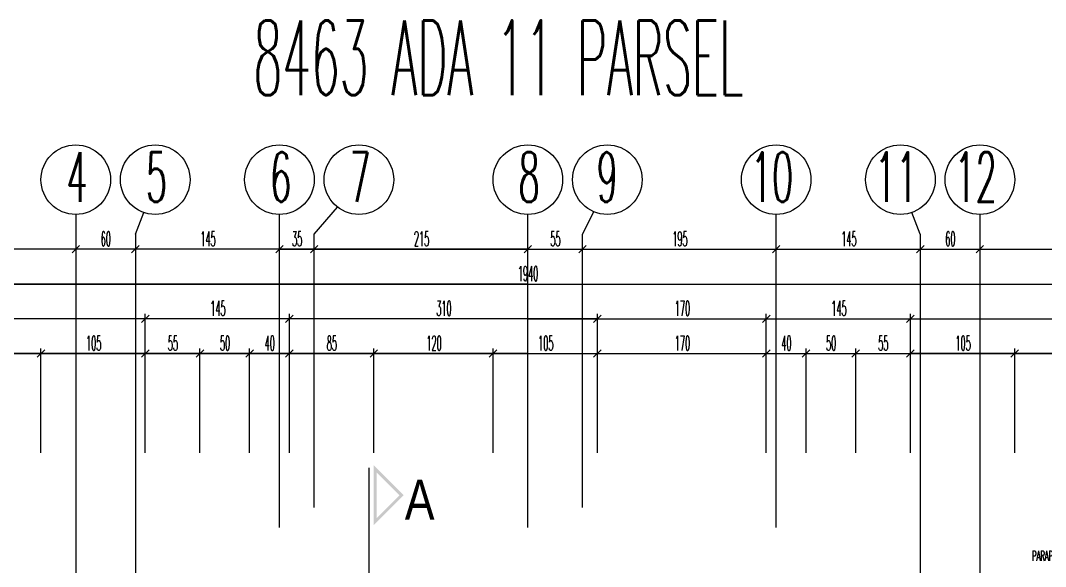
# Model space of a CAD drawing. Extents: x 78 to 306, y -397 to 18.
# Drawn here: x 275.7 to 275.9063, y -396.4224 to -396.3125 of the extents above; entities that cross this region are included whole.
import ezdxf

# ---------------------------------------------------------------- set-up
doc = ezdxf.new("R2010")
doc.units = 0
doc.header["$LTSCALE"] = 0.5
doc.header["$MEASUREMENT"] = 0
doc.linetypes.add('DASHDOT2', pattern=[0.5, 0.25, -0.125, 0, -0.125])
doc.linetypes.add('DASHED', pattern=[0.75, 0.5, -0.25])
doc.layers.get('0').update_dxf_attribs({"linetype": 'CONTINUOUS'})
for name, color, linetype in [('AKS', 5, 'DASHDOT2'), ('KAPI', 1, 'CONTINUOUS'), ('KOLON', 4, 'CONTINUOUS'), ('OLCU', 31, 'CONTINUOUS'), ('TEFRIS', 11, 'CONTINUOUS')]:
    doc.layers.add(name, color=color, linetype=linetype)
doc.styles.add('ICMEKAN', font='romans.shx', dxfattribs={"width": 0.55, "height": 0.2})
doc.styles.add('MİMARİ YAZI', font='arial.ttf')
doc.styles.add('OLCU', font='romans.shx', dxfattribs={"width": 0.6, "height": 0.125})
doc.styles.add('OLCUIC', font='ROMANS.SHX', dxfattribs={"width": 0.4, "height": 0.15})

msp = doc.modelspace()

# ---------------------------------------------------------------- hatches: boundary and pattern name
at = {"layer": 'KAPI'}
h = msp.add_hatch(color=256, dxfattribs=at)
h.paths.add_polyline_path([(275.77114, -396.41408), (275.77114, -396.40208), (275.77714, -396.40808)])
h.paths.add_polyline_path([(275.77174, -396.41264), (275.7763, -396.40808), (275.77174, -396.40353)], flags=16)

# ---------------------------------------------------------------- linework, layer by layer
at = {"color": 0, "linetype": 'ByBlock'}
for p, q in [((275.71039, -396.35931), (275.71189, -396.35781)), ((275.71189, -396.35781), (275.71039, -396.35931)), ((275.72239, -396.35931), (275.72389, -396.35781)), ((275.72389, -396.35781), (275.72239, -396.35931)), ((275.75289, -396.35781), (275.75139, -396.35931)), ((275.75139, -396.35931), (275.75289, -396.35781)), ((275.75989, -396.35781), (275.75839, -396.35931)), ((275.75839, -396.35931), (275.75989, -396.35781)), ((275.80139, -396.35931), (275.80289, -396.35781)), ((275.80289, -396.35781), (275.80139, -396.35931)), ((275.81389, -396.35781), (275.81239, -396.35931)), ((275.81239, -396.35931), (275.81389, -396.35781)), ((275.85289, -396.35781), (275.85139, -396.35931)), ((275.85139, -396.35931), (275.85289, -396.35781)), ((275.88189, -396.35781), (275.88039, -396.35931)), ((275.88039, -396.35931), (275.88189, -396.35781)), ((275.89389, -396.35781), (275.89239, -396.35931)), ((275.89239, -396.35931), (275.89389, -396.35781)), ((275.72439, -396.37331), (275.72589, -396.37181)), ((275.72589, -396.37181), (275.72439, -396.37331)), ((275.75339, -396.37331), (275.75489, -396.37181)), ((275.75489, -396.37181), (275.75339, -396.37331)), ((275.81539, -396.37331), (275.81689, -396.37181)), ((275.81689, -396.37181), (275.81539, -396.37331)), ((275.85089, -396.37181), (275.84939, -396.37331)), ((275.84939, -396.37331), (275.85089, -396.37181)), ((275.87989, -396.37181), (275.87839, -396.37331)), ((275.87839, -396.37331), (275.87989, -396.37181)), ((275.70489, -396.37881), (275.70339, -396.38031)), ((275.70339, -396.38031), (275.70489, -396.37881)), ((275.72589, -396.37881), (275.72439, -396.38031)), ((275.72439, -396.38031), (275.72589, -396.37881)), ((275.73689, -396.37881), (275.73539, -396.38031)), ((275.73539, -396.38031), (275.73689, -396.37881)), ((275.74689, -396.37881), (275.74539, -396.38031)), ((275.74539, -396.38031), (275.74689, -396.37881)), ((275.75489, -396.37881), (275.75339, -396.38031)), ((275.75339, -396.38031), (275.75489, -396.37881)), ((275.77189, -396.37881), (275.77039, -396.38031)), ((275.77039, -396.38031), (275.77189, -396.37881)), ((275.79589, -396.37881), (275.79439, -396.38031)), ((275.79439, -396.38031), (275.79589, -396.37881)), ((275.81689, -396.37881), (275.81539, -396.38031)), ((275.81539, -396.38031), (275.81689, -396.37881)), ((275.84939, -396.38031), (275.85089, -396.37881)), ((275.85089, -396.37881), (275.84939, -396.38031)), ((275.85889, -396.37881), (275.85739, -396.38031)), ((275.85739, -396.38031), (275.85889, -396.37881)), ((275.86889, -396.37881), (275.86739, -396.38031)), ((275.86739, -396.38031), (275.86889, -396.37881)), ((275.87839, -396.38031), (275.87989, -396.37881)), ((275.87989, -396.37881), (275.87839, -396.38031)), ((275.89939, -396.38031), (275.90089, -396.37881)), ((275.90089, -396.37881), (275.89939, -396.38031))]:
    msp.add_line(p, q, dxfattribs=at)
at = {"layer": 'AKS'}
for p, q in [((275.75914, -396.35556), (275.76386, -396.35009)), ((275.71114, -396.35156), (275.71114, -396.83956)), ((275.72314, -396.35556), (275.72486, -396.35118)), ((275.75214, -396.83956), (275.75214, -396.35156)), ((275.80214, -396.83956), (275.80214, -396.35156)), ((275.81314, -396.35556), (275.81542, -396.35101)), ((275.85214, -396.83956), (275.85214, -396.35156)), ((275.88114, -396.35556), (275.87943, -396.35118)), ((275.89314, -396.35156), (275.89314, -396.83956)), ((275.72314, -396.35556), (275.72314, -396.83556)), ((275.75914, -396.83556), (275.75914, -396.35556)), ((275.81314, -396.83556), (275.81314, -396.35556)), ((275.88114, -396.35556), (275.88114, -396.83556))]:
    msp.add_line(p, q, dxfattribs=at)
at = {"layer": 'KOLON', "linetype": 'DASHED', "ltscale": 0.4}
msp.add_line((275.77014, -396.40256), (275.77014, -396.43408), dxfattribs=at)
at = {"layer": 'OLCU', "ltscale": 1.4}
for p, q in [((275.80214, -396.35856), (275.60714, -396.35856)), ((275.71114, -396.35856), (275.62414, -396.35856)), ((275.72314, -396.35856), (275.71114, -396.35856)), ((275.75214, -396.35856), (275.72314, -396.35856)), ((275.75214, -396.35856), (275.75914, -396.35856)), ((275.75914, -396.35856), (275.80214, -396.35856)), ((275.80214, -396.35856), (275.99714, -396.35856)), ((275.80214, -396.35856), (275.81314, -396.35856)), ((275.81314, -396.35856), (275.85214, -396.35856)), ((275.85214, -396.35856), (275.88114, -396.35856)), ((275.88114, -396.35856), (275.89314, -396.35856)), ((275.89314, -396.35856), (275.98014, -396.35856)), ((275.80214, -396.36556), (275.60714, -396.36556)), ((275.60814, -396.36556), (275.99614, -396.36556)), ((275.80214, -396.36556), (275.99714, -396.36556)), ((275.80214, -396.37256), (275.57714, -396.37256)), ((275.72514, -396.37256), (275.61814, -396.37256)), ((275.72514, -396.39956), (275.72514, -396.37156)), ((275.75414, -396.37256), (275.72514, -396.37256)), ((275.75414, -396.39956), (275.75414, -396.37156)), ((275.81614, -396.37256), (275.75414, -396.37256)), ((275.80214, -396.37256), (276.02714, -396.37256)), ((275.81614, -396.39956), (275.81614, -396.37156)), ((275.81614, -396.37256), (275.85014, -396.37256)), ((275.85014, -396.39956), (275.85014, -396.37156)), ((275.85014, -396.37256), (275.87914, -396.37256)), ((275.87914, -396.39956), (275.87914, -396.37156)), ((275.87914, -396.37256), (275.98614, -396.37256)), ((275.70414, -396.39956), (275.70414, -396.37856)), ((275.73614, -396.39956), (275.73614, -396.37856)), ((275.74614, -396.39956), (275.74614, -396.37856)), ((275.77114, -396.39956), (275.77114, -396.37856)), ((275.79514, -396.39956), (275.79514, -396.37856)), ((275.85814, -396.39956), (275.85814, -396.37856)), ((275.86814, -396.39956), (275.86814, -396.37856)), ((275.90014, -396.39956), (275.90014, -396.37856)), ((275.80214, -396.37956), (275.57714, -396.37956)), ((275.68814, -396.37956), (275.70414, -396.37956)), ((275.70414, -396.37956), (275.72514, -396.37956)), ((275.72514, -396.37956), (275.73614, -396.37956)), ((275.73614, -396.37956), (275.74614, -396.37956)), ((275.74614, -396.37956), (275.75414, -396.37956)), ((275.75414, -396.37956), (275.77114, -396.37956)), ((275.77114, -396.37956), (275.79514, -396.37956)), ((275.79514, -396.37956), (275.81614, -396.37956)), ((275.80214, -396.37956), (276.02714, -396.37956)), ((275.81614, -396.37956), (275.85014, -396.37956)), ((275.85014, -396.37956), (275.85814, -396.37956)), ((275.85814, -396.37956), (275.86814, -396.37956)), ((275.86814, -396.37956), (275.87914, -396.37956)), ((275.90014, -396.37956), (275.87914, -396.37956)), ((275.91614, -396.37956), (275.90014, -396.37956))]:
    msp.add_line(p, q, dxfattribs=at)
at = {"layer": 'TEFRIS'}
for centre in [(275.71114, -396.34456), (275.72714, -396.34456), (275.75214, -396.34456), (275.76814, -396.34456), (275.80214, -396.34456), (275.81814, -396.34456), (275.85214, -396.34456), (275.87714, -396.34456), (275.89314, -396.34456)]:
    msp.add_circle(centre, 0.007, dxfattribs=at)

# ---------------------------------------------------------------- texts
at = {"layer": 'KAPI', "style": 'MİMARİ YAZI', "width": 0.8}
msp.add_text('A', height=0.008, dxfattribs=at).set_placement((275.77739, -396.41297))
at = {"layer": 'KAPI', "linetype": 'Continuous', "style": 'ICMEKAN', "width": 0.5}
msp.add_text('PARAPET:80CM', height=0.002, dxfattribs=at).set_placement((275.90362, -396.42128))
at = {"layer": 'KOLON', "style": 'OLCU'}
for s, height, width, p in [('8463 ADA 11 PARSEL', 0.015, 0.45, (275.74691, -396.32752)), ('4', 0.01, 0.5, (275.70925, -396.34904)), ('5', 0.01, 0.5, (275.72525, -396.34904)), ('6', 0.01, 0.5, (275.75025, -396.34904)), ('7', 0.01, 0.5, (275.76625, -396.34904)), ('8', 0.01, 0.5, (275.80025, -396.34904)), ('9', 0.01, 0.5, (275.81599, -396.34904)), ('10', 0.01, 0.5, (275.84699, -396.34904)), ('11', 0.01, 0.5, (275.87199, -396.34904)), ('12', 0.01, 0.5, (275.88799, -396.34904))]:
    msp.add_text(s, height=height, dxfattribs=dict(at, width=width)).set_placement(p)
at = {"layer": 'OLCU', "style": 'OLCUIC', "width": 0.4}
for s, p in [('60', (275.71617, -396.35796)), ('145', (275.73622, -396.35796)), ('35', (275.75467, -396.35796)), ('215', (275.77922, -396.35796)), ('55', (275.80667, -396.35796)), ('195', (275.83122, -396.35796)), ('145', (275.86522, -396.35796)), ('60', (275.88617, -396.35796)), ('1940', (275.80014, -396.36496)), ('145', (275.73822, -396.37196)), ('310', (275.78372, -396.37196)), ('170', (275.83172, -396.37196)), ('145', (275.86322, -396.37196)), ('105', (275.71322, -396.37896)), ('55', (275.72967, -396.37896)), ('50', (275.74017, -396.37896)), ('40', (275.74917, -396.37896)), ('85', (275.76167, -396.37896)), ('120', (275.78172, -396.37896)), ('105', (275.80422, -396.37896)), ('170', (275.83172, -396.37896)), ('40', (275.85317, -396.37896)), ('50', (275.86217, -396.37896)), ('55', (275.87267, -396.37896)), ('105', (275.88822, -396.37896))]:
    msp.add_text(s, height=0.003, dxfattribs=at).set_placement(p)

doc.saveas('drawing.dxf')
